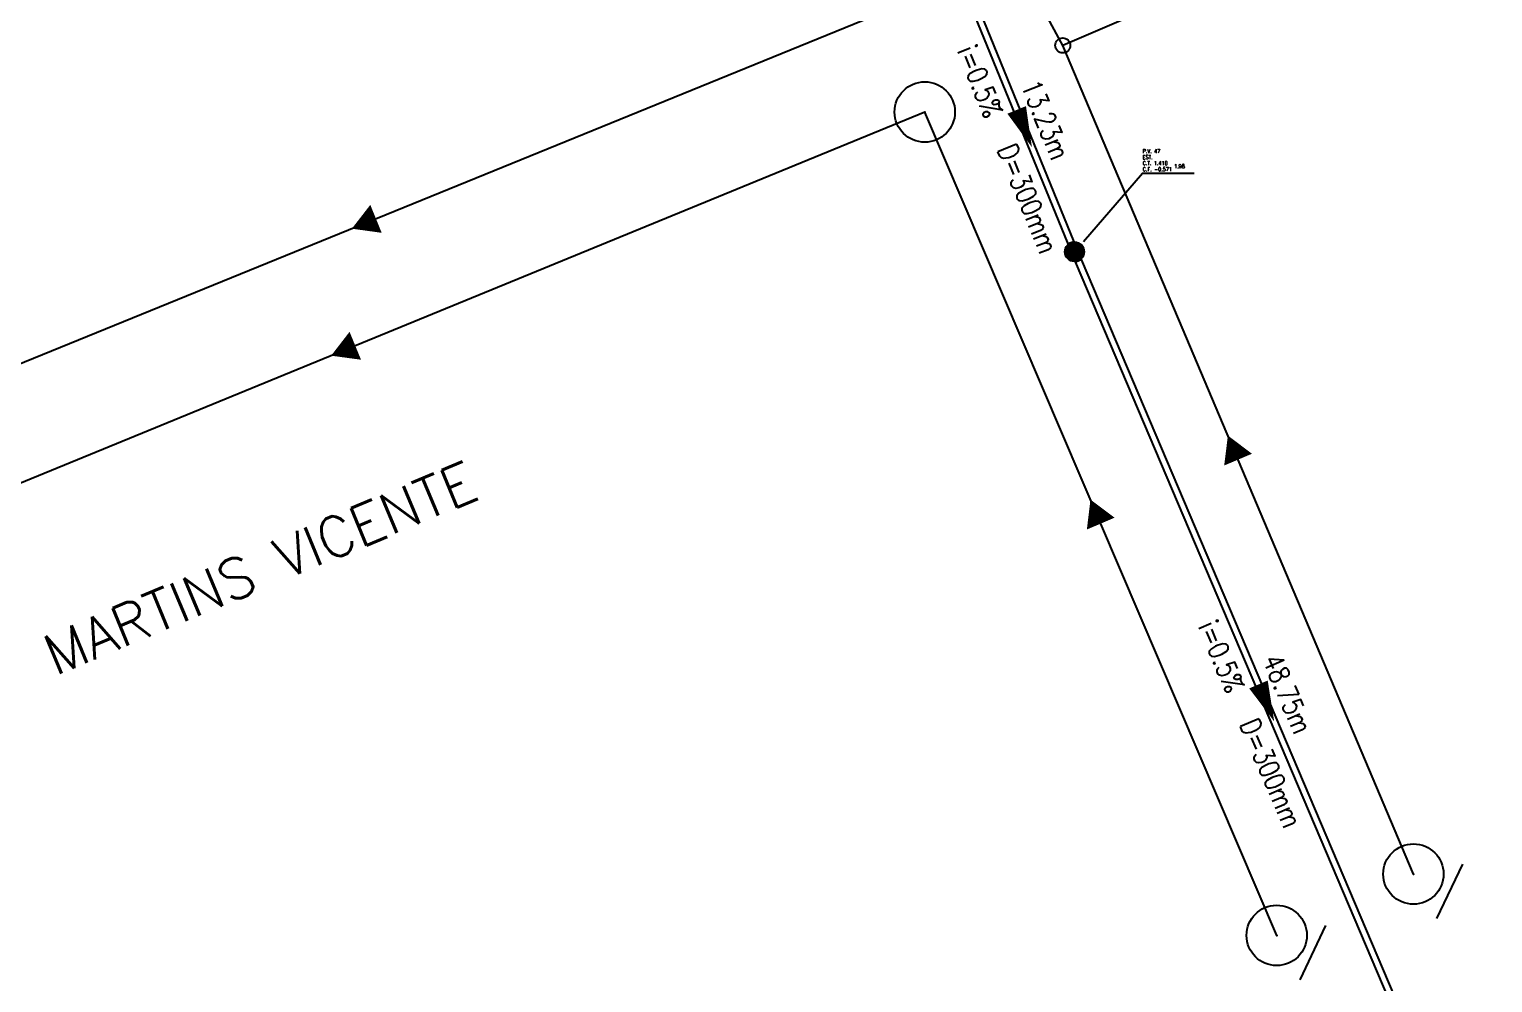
# Model space of a CAD drawing. Extents: x -289 to 361868, y -200 to 7352041.
# Drawn here: x 361077.4 to 361150.1, y 7351462.3 to 7351509.7 of the extents above; entities that cross this region are included whole.
import ezdxf
from ezdxf.enums import TextEntityAlignment as Align

# ---------------------------------------------------------------- set-up
doc = ezdxf.new("R2010")
doc.units = 0
for name, color, linetype in [('ESGOTO', 7, 'Continuous'), ('PONTOS-CAIXAS_U', 1, 'Continuous'), ('PS_IND_COMPRIMENTO', 7, 'Continuous'), ('PS_IND_DIAMETRO', 7, 'Continuous'), ('PS_IND_FLUXO', 3, 'Continuous'), ('PS_IND_INCLINACAO', 7, 'Continuous'), ('PS_PONTOS_IDENTIFICACAO_LIN', 7, 'Continuous'), ('PS_PONTOS_IDENTIFICACAO_TXT', 7, 'Continuous'), ('TUBO_PVC', 1, 'Continuous'), ('TXT-LOGRAD', 3, 'Continuous')]:
    doc.layers.add(name, color=color, linetype=linetype)
doc.styles.add('ROMANS', font='ROMANS.shx', dxfattribs={"height": 2})
doc.styles.add('SABESP', font='ROMANS.shx', dxfattribs={"height": 2})

# ---------------------------------------------------------------- blocks, each defined once
blk = doc.blocks.new('DGE001A')
at = {"color": 0}
blk.add_lwpolyline([(0, 0, 1.5, 0, 0), (1.299, 0, 0, 0, 0)], format="xyseb", dxfattribs=at)
blk = doc.blocks.new('DRE010A')
at = {"color": 0}
blk.add_line((-2.492, -0.201), (-0.504, -2.449), dxfattribs=at)
blk.add_point((0, 0), dxfattribs=at)
blk = doc.blocks.new('DGE012A')
at = {"color": 0}
blk.add_circle((0, 0), 1.5, dxfattribs=at)
blk.add_point((0, 0), dxfattribs=at)
blk = doc.blocks.new('*U3310', base_point=(9690.446, 9362.01))
at = {"const_width": 0.24, "flags": 128}
blk.add_lwpolyline([(9690.326, 9362.01, 1), (9690.566, 9362.01, 1)], format="xyb", close=True, dxfattribs=at)
blk.add_circle((9690.446, 9362.01), 0.24)

msp = doc.modelspace()

# ---------------------------------------------------------------- linework, layer by layer
at = {"layer": 'ESGOTO', "color": 3}
for points in [[(361178.723, 7351530.359), (361128.753, 7351508.939)], [(361128.753, 7351508.939), (361126.303, 7351513.479)], [(361119.723, 7351510.549), (361069.493, 7351490.088)], [(361146.193, 7351467.748), (361128.753, 7351508.939)], [(361121.893, 7351505.629), (361065.243, 7351482.389)], [(361139.393, 7351464.698), (361121.893, 7351505.629)]]:
    msp.add_lwpolyline(points, dxfattribs=at)
at = {"layer": 'PS_IND_FLUXO'}
for points in [[(361126.464, 7351505.733, 1, 0, 0), (361127.219, 7351503.881, 0, 0, 0)], [(361138.487, 7351477.172, 1, 0, 0), (361139.27, 7351475.331, 0, 0, 0)]]:
    msp.add_lwpolyline(points, format="xyseb", dxfattribs=at)
at = {"layer": 'PS_PONTOS_IDENTIFICACAO_LIN', "linetype": 'Continuous'}
msp.add_lwpolyline([(361129.785, 7351499.194), (361132.727, 7351502.586), (361135.287, 7351502.586)], dxfattribs=at)
at = {"layer": 'TUBO_PVC'}
for points in [[(361124.524, 7351510.489), (361124.663, 7351510.545), (361129.298, 7351499.181), (361129.159, 7351499.125), (361129.02, 7351499.068), (361124.385, 7351510.432)], [(361129.528, 7351498.239), (361129.666, 7351498.298), (361148.367, 7351454.322), (361148.229, 7351454.263), (361148.091, 7351454.205), (361129.39, 7351498.181)]]:
    msp.add_lwpolyline(points, close=True, dxfattribs=at)

# ---------------------------------------------------------------- block references
at = {"layer": 'ESGOTO', "color": 2, "xscale": 0.25, "yscale": 0.25, "rotation": 112.94799396}
msp.add_blockref('DGE012A', (361128.753, 7351508.939), dxfattribs=at)
at = {"layer": 'ESGOTO', "color": 2}
for name, p, rotation in [('DGE012A', (361121.893, 7351505.629), 202.30532735), ('DGE001A', (361094.603, 7351500.319), 202.15815041), ('DGE001A', (361093.573, 7351494.009), 202.30207619), ('DGE001A', (361137.473, 7351488.349), 112.94367044), ('DGE001A', (361130.643, 7351485.169), 113.14186889), ('DGE012A', (361146.193, 7351467.748), 112.94799397), ('DRE010A', (361146.193, 7351467.748), 112.94799139), ('DGE012A', (361139.393, 7351464.698), 113.14958701), ('DRE010A', (361139.393, 7351464.698), 113.14958887)]:
    msp.add_blockref(name, p, dxfattribs=dict(at, rotation=rotation))
at = {"layer": 'PONTOS-CAIXAS_U', "xscale": 2, "yscale": 2, "zscale": 2}
msp.add_blockref('*U3310', (361129.34, 7351498.681), dxfattribs=at)

# ---------------------------------------------------------------- texts
at = {"layer": 'PS_IND_COMPRIMENTO', "style": 'ROMANS', "width": 0.8}
for s, rotation, p in [('13.23m', 292.1878, (361127.907, 7351505.241)), ('48.75m', 293.03818, (361139.937, 7351476.701))]:
    msp.add_text(s, height=1, rotation=rotation, dxfattribs=at).set_placement(p, align=Align.MIDDLE_CENTER)
at = {"layer": 'PS_IND_DIAMETRO', "style": 'ROMANS', "width": 0.8}
for rotation, p in [(292.1878, (361127.023, 7351501.317)), (293.03818, (361139.112, 7351472.765))]:
    msp.add_text('D=300mm', height=1, rotation=rotation, dxfattribs=at).set_placement(p, align=Align.MIDDLE_CENTER)
at = {"layer": 'PS_IND_INCLINACAO', "style": 'ROMANS', "width": 0.8}
for rotation, p in [(292.1878, (361124.644, 7351507.15)), (293.03818, (361136.646, 7351478.562))]:
    msp.add_text('i=0.5%', height=1, rotation=rotation, dxfattribs=at).set_placement(p, align=Align.MIDDLE_CENTER)
at = {"layer": 'PS_PONTOS_IDENTIFICACAO_TXT', "style": 'ROMANS', "width": 0.8}
for s, p in [('P.V. 47', (361132.727, 7351503.586)), ('C.T. 1.410', (361132.727, 7351502.986)), ('C.F. -0.571', (361132.727, 7351502.686)), ('EST. ', (361132.727, 7351503.286)), ('1.98', (361134.29, 7351502.836))]:
    msp.add_text(s, height=0.2, dxfattribs=at).set_placement(p)
at = {"layer": 'TXT-LOGRAD', "style": 'SABESP'}
msp.add_text('RUA MARCELO MARTINS VICENTE', height=2, rotation=22.75141, dxfattribs=at).set_placement((361079.563, 7351479.059), align=Align.MIDDLE_CENTER)

doc.saveas('drawing.dxf')
